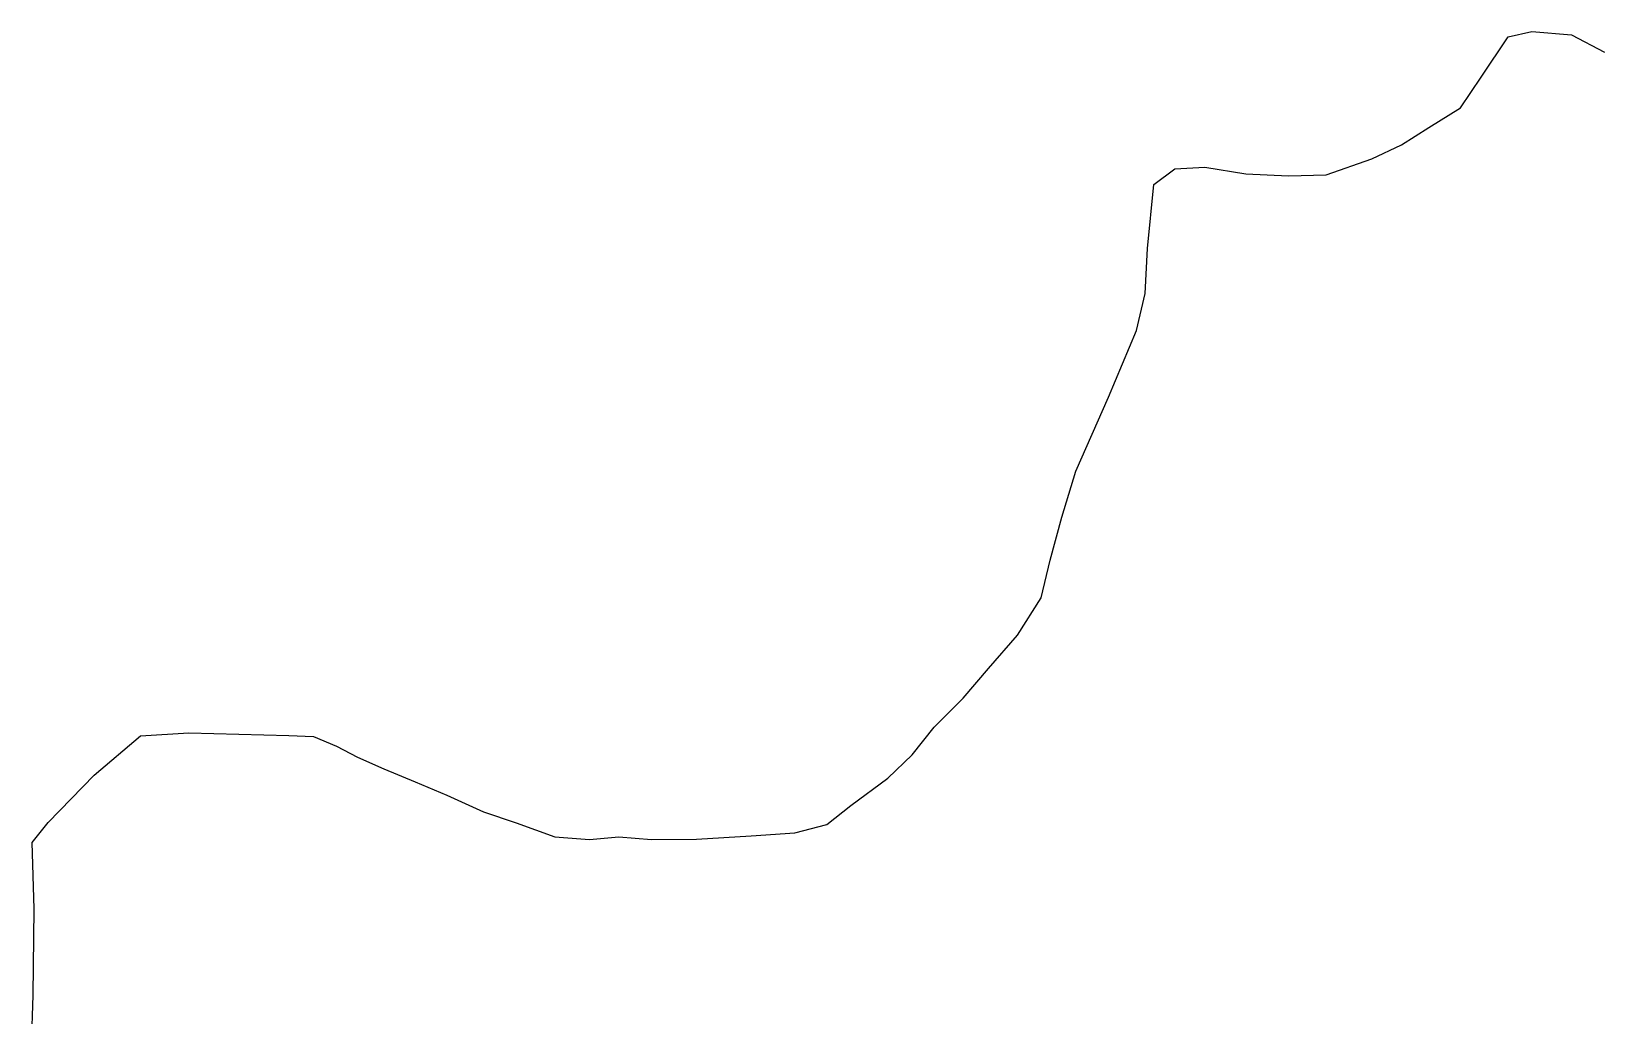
# Model space of a CAD drawing. Header units: metres. Extents: x -1324198 to 312149, y 775440 to 2034008.
# Drawn here: x 292842 to 299365, y 2023951 to 2028035 of the extents above; entities that cross this region are included whole.
import ezdxf

# ---------------------------------------------------------------- set-up
doc = ezdxf.new("R2010")
doc.units = ezdxf.units.M
doc.layers.add('TALUKA BOUNDRY', color=150, linetype='Continuous')

msp = doc.modelspace()

# ---------------------------------------------------------------- linework, layer by layer
at = {"layer": 'TALUKA BOUNDRY'}
msp.add_lwpolyline([(292842.3, 2023822.6), (292850.2, 2024035.7), (292854.1, 2024393.9), (292845.7, 2024669.4), (292911.6, 2024751.6), (293103.3, 2024947.9), (293294.5, 2025111.7), (293495.5, 2025124.4), (293911.1, 2025112.5), (294012.9, 2025108.5), (294108.6, 2025068.9), (294195.8, 2025023.6), (294305.6, 2024975), (294435.1, 2024920.4), (294567.5, 2024865.7), (294719.5, 2024795.9), (294854.7, 2024750.1), (295015.3, 2024692.1), (295159.5, 2024681.7), (295281.2, 2024692.2), (295416.9, 2024681.9), (295603.5, 2024682.9), (295829.9, 2024696.8), (296011.1, 2024709.7), (296144.4, 2024743.8), (296244.2, 2024822.7), (296398.2, 2024936.5), (296498.2, 2025033.2), (296589.9, 2025147.7), (296709.9, 2025267.9), (296815.9, 2025391.1), (296936.1, 2025529), (297033.9, 2025684.9), (297072.3, 2025841.4), (297119.5, 2026018.6), (297178, 2026210.5), (297314.2, 2026517), (297430.2, 2026794.1), (297465.8, 2026947.7), (297476.2, 2027134.1), (297501.6, 2027400.4), (297590, 2027464.6), (297714.5, 2027472.1), (297883.9, 2027443.7), (298061.9, 2027435.9), (298217.5, 2027440.2), (298407.7, 2027506.3), (298529.9, 2027564.3), (298643.8, 2027637.1), (298774.7, 2027718.6), (298860.9, 2027845.1), (298972.9, 2028012.7), (299072.1, 2028035.3), (299236, 2028021.8), (299373.8, 2027949.3)], dxfattribs=at)

doc.saveas('drawing.dxf')
